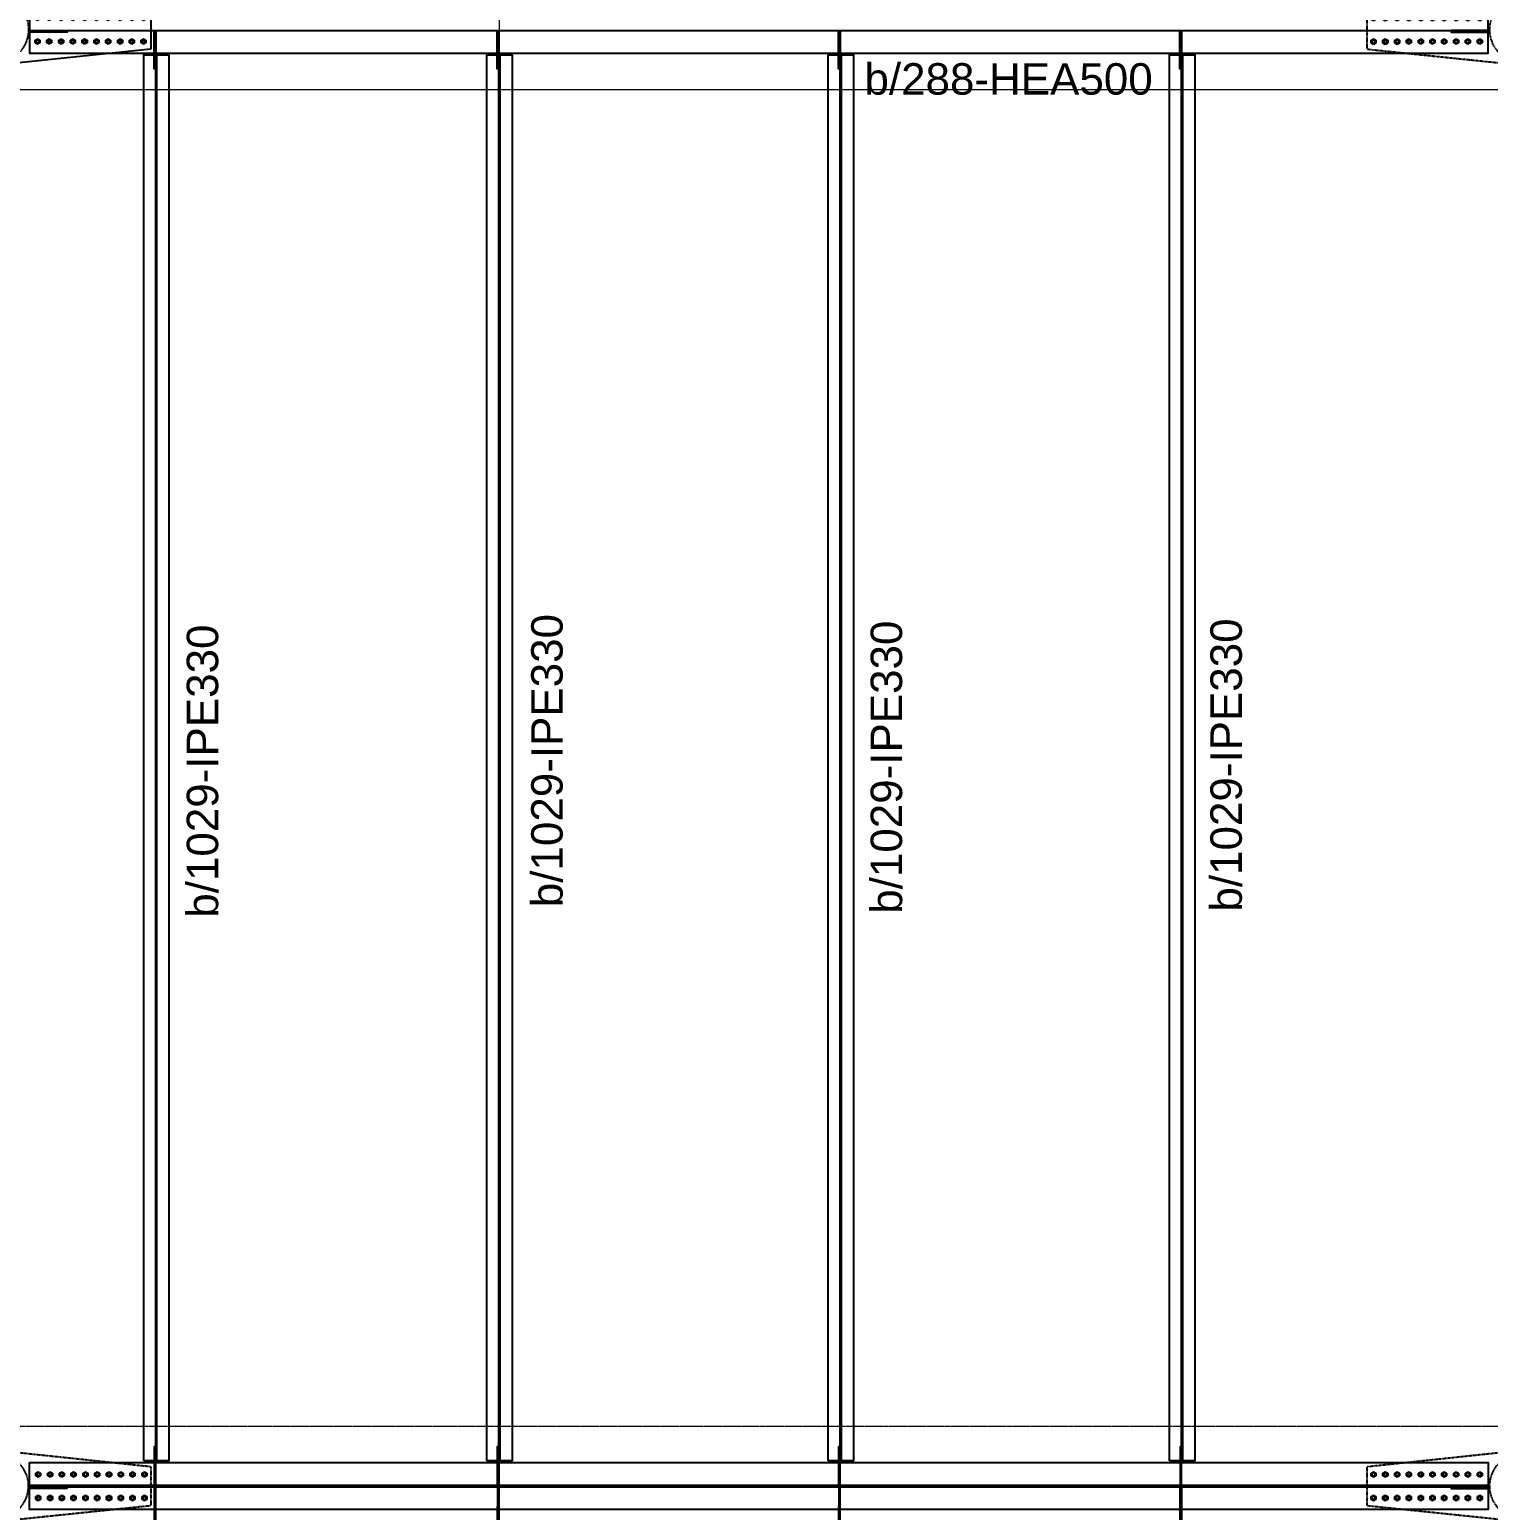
# Model space of a CAD drawing. Header units: millimetres. Extents: x -1715 to 93033, y -21962 to 25119.
# Drawn here: x 77349 to 86623, y 4103 to 13518 of the extents above; entities that cross this region are included whole.
import ezdxf
from ezdxf.enums import TextEntityAlignment as Align

# ---------------------------------------------------------------- set-up
doc = ezdxf.new("R2010")
doc.units = ezdxf.units.MM
doc.header["$LTSCALE"] = 0.4
doc.linetypes.add('DXK_LINE_DOT2', pattern=[3.9198, 1.9599, -1.9599])
doc.linetypes.add('Grid Line', pattern=[3.33375, 1.905, -0.47625, 0.47625, -0.47625])
doc.layers.add('A_ALMA', color=255, linetype='Continuous')
doc.layers.add('P-PLATINA', color=6, linetype='Continuous')
for name, color, linetype, lineweight in [('E_EJES-1', 8, 'Grid Line', 9), ('E_TEXTO', 3, 'Continuous', 9), ('E_VIGAS-2', 252, 'Continuous', 25)]:
    doc.layers.add(name, color=color, linetype=linetype, lineweight=lineweight)
doc.styles.add('VERDANA', font='arial.ttf')

# ---------------------------------------------------------------- blocks, each defined once
blk = doc.blocks.new('Bolt-72226993-3051 - 1511')
at = {"color": 253, "linetype": 'Continuous'}
for p, q in [((86271.3, 23643.8), (86286.3, 23652.5)), ((86271.3, 23626.5), (86271.3, 23643.8)), ((86286.3, 23652.5), (86301.3, 23643.8)), ((86301.3, 23643.8), (86301.3, 23626.5)), ((86346.3, 23643.8), (86361.3, 23652.5)), ((86346.3, 23626.5), (86346.3, 23643.8)), ((86361.3, 23652.5), (86376.3, 23643.8)), ((86376.3, 23643.8), (86376.3, 23626.5)), ((86421.3, 23643.8), (86436.3, 23652.5)), ((86421.3, 23626.5), (86421.3, 23643.8)), ((86436.3, 23652.5), (86451.3, 23643.8)), ((86451.3, 23643.8), (86451.3, 23626.5)), ((86496.3, 23643.8), (86511.3, 23652.5)), ((86496.3, 23626.5), (86496.3, 23643.8)), ((86511.3, 23652.5), (86526.3, 23643.8)), ((86526.3, 23643.8), (86526.3, 23626.5)), ((86571.3, 23643.8), (86586.3, 23652.5)), ((86571.3, 23626.5), (86571.3, 23643.8)), ((86586.3, 23652.5), (86601.3, 23643.8)), ((86601.3, 23643.8), (86601.3, 23626.5)), ((86646.3, 23643.8), (86661.3, 23652.5)), ((86646.3, 23626.5), (86646.3, 23643.8)), ((86661.3, 23652.5), (86676.3, 23643.8)), ((86676.3, 23643.8), (86676.3, 23626.5)), ((86721.3, 23643.8), (86736.3, 23652.5)), ((86721.3, 23626.5), (86721.3, 23643.8)), ((86736.3, 23652.5), (86751.3, 23643.8)), ((86751.3, 23643.8), (86751.3, 23626.5)), ((86796.3, 23643.8), (86811.3, 23652.5)), ((86796.3, 23626.5), (86796.3, 23643.8)), ((86811.3, 23652.5), (86826.3, 23643.8)), ((86826.3, 23643.8), (86826.3, 23626.5)), ((86871.3, 23643.8), (86886.3, 23652.5)), ((86871.3, 23626.5), (86871.3, 23643.8)), ((86886.3, 23652.5), (86901.3, 23643.8)), ((86901.3, 23643.8), (86901.3, 23626.5)), ((86946.3, 23643.8), (86961.3, 23652.5)), ((86946.3, 23626.5), (86946.3, 23643.8)), ((86961.3, 23652.5), (86976.3, 23643.8)), ((86976.3, 23643.8), (86976.3, 23626.5)), ((86286.3, 23617.8), (86271.3, 23626.5)), ((86301.3, 23626.5), (86286.3, 23617.8)), ((86361.3, 23617.8), (86346.3, 23626.5)), ((86376.3, 23626.5), (86361.3, 23617.8)), ((86436.3, 23617.8), (86421.3, 23626.5)), ((86451.3, 23626.5), (86436.3, 23617.8)), ((86511.3, 23617.8), (86496.3, 23626.5)), ((86526.3, 23626.5), (86511.3, 23617.8)), ((86586.3, 23617.8), (86571.3, 23626.5)), ((86601.3, 23626.5), (86586.3, 23617.8)), ((86661.3, 23617.8), (86646.3, 23626.5)), ((86676.3, 23626.5), (86661.3, 23617.8)), ((86736.3, 23617.8), (86721.3, 23626.5)), ((86751.3, 23626.5), (86736.3, 23617.8)), ((86811.3, 23617.8), (86796.3, 23626.5)), ((86826.3, 23626.5), (86811.3, 23617.8)), ((86886.3, 23617.8), (86871.3, 23626.5)), ((86901.3, 23626.5), (86886.3, 23617.8)), ((86961.3, 23617.8), (86946.3, 23626.5)), ((86976.3, 23626.5), (86961.3, 23617.8)), ((86271.3, 23493.8), (86286.3, 23502.5)), ((86271.3, 23476.5), (86271.3, 23493.8)), ((86286.3, 23467.8), (86271.3, 23476.5)), ((86286.3, 23502.5), (86301.3, 23493.8)), ((86301.3, 23476.5), (86286.3, 23467.8)), ((86301.3, 23493.8), (86301.3, 23476.5)), ((86346.3, 23493.8), (86361.3, 23502.5)), ((86346.3, 23476.5), (86346.3, 23493.8)), ((86361.3, 23467.8), (86346.3, 23476.5)), ((86361.3, 23502.5), (86376.3, 23493.8)), ((86376.3, 23476.5), (86361.3, 23467.8)), ((86376.3, 23493.8), (86376.3, 23476.5)), ((86421.3, 23493.8), (86436.3, 23502.5)), ((86421.3, 23476.5), (86421.3, 23493.8)), ((86436.3, 23467.8), (86421.3, 23476.5)), ((86436.3, 23502.5), (86451.3, 23493.8)), ((86451.3, 23476.5), (86436.3, 23467.8)), ((86451.3, 23493.8), (86451.3, 23476.5)), ((86496.3, 23493.8), (86511.3, 23502.5)), ((86496.3, 23476.5), (86496.3, 23493.8)), ((86511.3, 23467.8), (86496.3, 23476.5)), ((86511.3, 23502.5), (86526.3, 23493.8)), ((86526.3, 23476.5), (86511.3, 23467.8)), ((86526.3, 23493.8), (86526.3, 23476.5)), ((86571.3, 23493.8), (86586.3, 23502.5)), ((86571.3, 23476.5), (86571.3, 23493.8)), ((86586.3, 23467.8), (86571.3, 23476.5)), ((86586.3, 23502.5), (86601.3, 23493.8)), ((86601.3, 23476.5), (86586.3, 23467.8)), ((86601.3, 23493.8), (86601.3, 23476.5)), ((86646.3, 23493.8), (86661.3, 23502.5)), ((86646.3, 23476.5), (86646.3, 23493.8)), ((86661.3, 23467.8), (86646.3, 23476.5)), ((86661.3, 23502.5), (86676.3, 23493.8)), ((86676.3, 23476.5), (86661.3, 23467.8)), ((86676.3, 23493.8), (86676.3, 23476.5)), ((86721.3, 23493.8), (86736.3, 23502.5)), ((86721.3, 23476.5), (86721.3, 23493.8)), ((86736.3, 23467.8), (86721.3, 23476.5)), ((86736.3, 23502.5), (86751.3, 23493.8)), ((86751.3, 23476.5), (86736.3, 23467.8)), ((86751.3, 23493.8), (86751.3, 23476.5)), ((86796.3, 23493.8), (86811.3, 23502.5)), ((86796.3, 23476.5), (86796.3, 23493.8)), ((86811.3, 23467.8), (86796.3, 23476.5)), ((86811.3, 23502.5), (86826.3, 23493.8)), ((86826.3, 23476.5), (86811.3, 23467.8)), ((86826.3, 23493.8), (86826.3, 23476.5)), ((86871.3, 23493.8), (86886.3, 23502.5)), ((86871.3, 23476.5), (86871.3, 23493.8)), ((86886.3, 23467.8), (86871.3, 23476.5)), ((86886.3, 23502.5), (86901.3, 23493.8)), ((86901.3, 23476.5), (86886.3, 23467.8)), ((86901.3, 23493.8), (86901.3, 23476.5)), ((86946.3, 23493.8), (86961.3, 23502.5)), ((86946.3, 23476.5), (86946.3, 23493.8)), ((86961.3, 23467.8), (86946.3, 23476.5)), ((86961.3, 23502.5), (86976.3, 23493.8)), ((86976.3, 23476.5), (86961.3, 23467.8)), ((86976.3, 23493.8), (86976.3, 23476.5))]:
    blk.add_line(p, q, dxfattribs=at)
for centre, radius, start, end in [((86286.3, 23635.1), 11.5, 18, 198), ((86286.3, 23635.1), 11.5, 198, 18), ((86286.3, 23635.1), 10, 90, 270), ((86286.3, 23635.1), 10, 270, 90), ((86361.3, 23635.1), 11.5, 18, 198), ((86361.3, 23635.1), 11.5, 198, 18), ((86361.3, 23635.1), 10, 90, 270), ((86361.3, 23635.1), 10, 270, 90), ((86436.3, 23635.1), 11.5, 18, 198), ((86436.3, 23635.1), 11.5, 198, 18), ((86436.3, 23635.1), 10, 90, 270), ((86436.3, 23635.1), 10, 270, 90), ((86511.3, 23635.1), 11.5, 18, 198), ((86511.3, 23635.1), 11.5, 198, 18), ((86511.3, 23635.1), 10, 90, 270), ((86511.3, 23635.1), 10, 270, 90), ((86586.3, 23635.1), 11.5, 18, 198), ((86586.3, 23635.1), 11.5, 198, 18), ((86586.3, 23635.1), 10, 90, 270), ((86586.3, 23635.1), 10, 270, 90), ((86661.3, 23635.1), 11.5, 18, 198), ((86661.3, 23635.1), 11.5, 198, 18), ((86661.3, 23635.1), 10, 90, 270), ((86661.3, 23635.1), 10, 270, 90), ((86736.3, 23635.1), 11.5, 18, 198), ((86736.3, 23635.1), 11.5, 198, 18), ((86736.3, 23635.1), 10, 90, 270), ((86736.3, 23635.1), 10, 270, 90), ((86811.3, 23635.1), 11.5, 18, 198), ((86811.3, 23635.1), 11.5, 198, 18), ((86811.3, 23635.1), 10, 90, 270), ((86811.3, 23635.1), 10, 270, 90), ((86886.3, 23635.1), 11.5, 18, 198), ((86886.3, 23635.1), 11.5, 198, 18), ((86886.3, 23635.1), 10, 90, 270), ((86886.3, 23635.1), 10, 270, 90), ((86961.3, 23635.1), 11.5, 18, 198), ((86961.3, 23635.1), 11.5, 198, 18), ((86961.3, 23635.1), 10, 90, 270), ((86961.3, 23635.1), 10, 270, 90), ((86286.3, 23485.1), 11.5, 18, 198), ((86286.3, 23485.1), 11.5, 198, 18), ((86286.3, 23485.1), 10, 90, 270), ((86286.3, 23485.1), 10, 270, 90), ((86361.3, 23485.1), 11.5, 18, 198), ((86361.3, 23485.1), 11.5, 198, 18), ((86361.3, 23485.1), 10, 90, 270), ((86361.3, 23485.1), 10, 270, 90), ((86436.3, 23485.1), 11.5, 18, 198), ((86436.3, 23485.1), 11.5, 198, 18), ((86436.3, 23485.1), 10, 90, 270), ((86436.3, 23485.1), 10, 270, 90), ((86511.3, 23485.1), 11.5, 18, 198), ((86511.3, 23485.1), 11.5, 198, 18), ((86511.3, 23485.1), 10, 90, 270), ((86511.3, 23485.1), 10, 270, 90), ((86586.3, 23485.1), 11.5, 18, 198), ((86586.3, 23485.1), 11.5, 198, 18), ((86586.3, 23485.1), 10, 90, 270), ((86586.3, 23485.1), 10, 270, 90), ((86661.3, 23485.1), 11.5, 18, 198), ((86661.3, 23485.1), 11.5, 198, 18), ((86661.3, 23485.1), 10, 90, 270), ((86661.3, 23485.1), 10, 270, 90), ((86736.3, 23485.1), 11.5, 18, 198), ((86736.3, 23485.1), 11.5, 198, 18), ((86736.3, 23485.1), 10, 90, 270), ((86736.3, 23485.1), 10, 270, 90), ((86811.3, 23485.1), 11.5, 18, 198), ((86811.3, 23485.1), 11.5, 198, 18), ((86811.3, 23485.1), 10, 90, 270), ((86811.3, 23485.1), 10, 270, 90), ((86886.3, 23485.1), 11.5, 18, 198), ((86886.3, 23485.1), 11.5, 198, 18), ((86886.3, 23485.1), 10, 90, 270), ((86886.3, 23485.1), 10, 270, 90), ((86961.3, 23485.1), 11.5, 18, 198), ((86961.3, 23485.1), 11.5, 198, 18), ((86961.3, 23485.1), 10, 90, 270), ((86961.3, 23485.1), 10, 270, 90)]:
    blk.add_arc(centre, radius, start, end, dxfattribs=at)
blk = doc.blocks.new('Part-72226993-3049 - 1511')
at = {"color": 253, "linetype": 'Continuous'}
for p, q in [((85983.1, 23884.7), (86251.9, 24252.8)), ((86251.9, 24252.8), (86431.4, 24164.6)), ((86431.4, 24164.6), (86347.2, 23873.9)), ((85941.2, 23838.4), (85983.1, 23884.7)), ((86347.2, 23873.9), (86344.4, 23830.7)), ((85040.3, 23685.7), (85772.5, 23763.3)), ((85772.5, 23763.3), (85833.6, 23776.4)), ((86391.6, 23760.4), (86432.7, 23746.6)), ((86432.7, 23746.6), (87006.3, 23686)), ((85040.3, 23435.7), (85040.3, 23685.7)), ((87006.3, 23686), (87006.3, 23436)), ((86023.3, 23333.9), (85040.3, 23435.7)), ((87006.3, 23436), (86023.3, 23333.9))]:
    blk.add_line(p, q, dxfattribs=at)
for centre, radius, start, end in [((85740.8, 24061.7), 300, 288.00436, 311.90616), ((86443.2, 23846.1), 100, 188.8687, 238.93522)]:
    blk.add_arc(centre, radius, start, end, dxfattribs=at)
at = {"color": 253, "linetype": 'DXK_LINE_DOT2'}
for start, end in [(80, 260), (260, 80)]:
    blk.add_arc((86023.3, 23560.4), 208, start, end, dxfattribs=at)
blk = doc.blocks.new('Bolt-72226993-2797 - 1511')
at = {"color": 253, "linetype": 'Continuous'}
for p, q in [((94765.4, 14384.4), (94780.4, 14393.1)), ((94765.4, 14367.1), (94765.4, 14384.4)), ((94780.4, 14358.4), (94765.4, 14367.1)), ((94780.4, 14393.1), (94795.4, 14384.4)), ((94795.4, 14367.1), (94780.4, 14358.4)), ((94795.4, 14384.4), (94795.4, 14367.1)), ((94840.4, 14384.4), (94855.4, 14393.1)), ((94840.4, 14367.1), (94840.4, 14384.4)), ((94855.4, 14358.4), (94840.4, 14367.1)), ((94855.4, 14393.1), (94870.4, 14384.4)), ((94870.4, 14367.1), (94855.4, 14358.4)), ((94870.4, 14384.4), (94870.4, 14367.1)), ((94915.4, 14384.4), (94930.4, 14393.1)), ((94915.4, 14367.1), (94915.4, 14384.4)), ((94930.4, 14358.4), (94915.4, 14367.1)), ((94930.4, 14393.1), (94945.4, 14384.4)), ((94945.4, 14367.1), (94930.4, 14358.4)), ((94945.4, 14384.4), (94945.4, 14367.1)), ((94990.4, 14384.4), (95005.4, 14393.1)), ((94990.4, 14367.1), (94990.4, 14384.4)), ((95005.4, 14358.4), (94990.4, 14367.1)), ((95005.4, 14393.1), (95020.4, 14384.4)), ((95020.4, 14367.1), (95005.4, 14358.4)), ((95020.4, 14384.4), (95020.4, 14367.1)), ((95065.4, 14384.4), (95080.4, 14393.1)), ((95065.4, 14367.1), (95065.4, 14384.4)), ((95080.4, 14358.4), (95065.4, 14367.1)), ((95080.4, 14393.1), (95095.4, 14384.4)), ((95095.4, 14367.1), (95080.4, 14358.4)), ((95095.4, 14384.4), (95095.4, 14367.1)), ((95140.4, 14384.4), (95155.4, 14393.1)), ((95140.4, 14367.1), (95140.4, 14384.4)), ((95155.4, 14358.4), (95140.4, 14367.1)), ((95155.4, 14393.1), (95170.4, 14384.4)), ((95170.4, 14367.1), (95155.4, 14358.4)), ((95170.4, 14384.4), (95170.4, 14367.1)), ((95215.4, 14384.4), (95230.4, 14393.1)), ((95215.4, 14367.1), (95215.4, 14384.4)), ((95230.4, 14358.4), (95215.4, 14367.1)), ((95230.4, 14393.1), (95245.4, 14384.4)), ((95245.4, 14367.1), (95230.4, 14358.4)), ((95245.4, 14384.4), (95245.4, 14367.1)), ((95290.4, 14384.4), (95305.4, 14393.1)), ((95290.4, 14367.1), (95290.4, 14384.4)), ((95305.4, 14358.4), (95290.4, 14367.1)), ((95305.4, 14393.1), (95320.4, 14384.4)), ((95320.4, 14367.1), (95305.4, 14358.4)), ((95320.4, 14384.4), (95320.4, 14367.1)), ((95365.4, 14384.4), (95380.4, 14393.1)), ((95365.4, 14367.1), (95365.4, 14384.4)), ((95380.4, 14358.5), (95365.4, 14367.1)), ((95380.4, 14393.1), (95395.4, 14384.4)), ((95395.4, 14367.1), (95380.4, 14358.5)), ((95395.4, 14384.4), (95395.4, 14367.1)), ((95440.4, 14384.4), (95455.4, 14393.1)), ((95440.4, 14367.1), (95440.4, 14384.4)), ((95455.4, 14358.5), (95440.4, 14367.1)), ((95455.4, 14393.1), (95470.4, 14384.4)), ((95470.4, 14367.1), (95455.4, 14358.5)), ((95470.4, 14384.4), (95470.4, 14367.1)), ((94765.4, 14234.4), (94780.4, 14243.1)), ((94765.4, 14217.1), (94765.4, 14234.4)), ((94780.4, 14208.4), (94765.4, 14217.1)), ((94780.4, 14243.1), (94795.4, 14234.4)), ((94795.4, 14217.1), (94780.4, 14208.4)), ((94795.4, 14234.4), (94795.4, 14217.1)), ((94840.4, 14234.4), (94855.4, 14243.1)), ((94840.4, 14217.1), (94840.4, 14234.4)), ((94855.4, 14208.4), (94840.4, 14217.1)), ((94855.4, 14243.1), (94870.4, 14234.4)), ((94870.4, 14217.1), (94855.4, 14208.4)), ((94870.4, 14234.4), (94870.4, 14217.1)), ((94915.4, 14234.4), (94930.4, 14243.1)), ((94915.4, 14217.1), (94915.4, 14234.4)), ((94930.4, 14208.4), (94915.4, 14217.1)), ((94930.4, 14243.1), (94945.4, 14234.4)), ((94945.4, 14217.1), (94930.4, 14208.4)), ((94945.4, 14234.4), (94945.4, 14217.1)), ((94990.4, 14234.4), (95005.4, 14243.1)), ((94990.4, 14217.1), (94990.4, 14234.4)), ((95005.4, 14208.4), (94990.4, 14217.1)), ((95005.4, 14243.1), (95020.4, 14234.4)), ((95020.4, 14217.1), (95005.4, 14208.4)), ((95020.4, 14234.4), (95020.4, 14217.1)), ((95065.4, 14234.4), (95080.4, 14243.1)), ((95065.4, 14217.1), (95065.4, 14234.4)), ((95080.4, 14208.4), (95065.4, 14217.1)), ((95080.4, 14243.1), (95095.4, 14234.4)), ((95095.4, 14217.1), (95080.4, 14208.4)), ((95095.4, 14234.4), (95095.4, 14217.1)), ((95140.4, 14234.4), (95155.4, 14243.1)), ((95140.4, 14217.1), (95140.4, 14234.4)), ((95155.4, 14208.4), (95140.4, 14217.1)), ((95155.4, 14243.1), (95170.4, 14234.4)), ((95170.4, 14217.1), (95155.4, 14208.4)), ((95170.4, 14234.4), (95170.4, 14217.1)), ((95215.4, 14234.4), (95230.4, 14243.1)), ((95215.4, 14217.1), (95215.4, 14234.4)), ((95230.4, 14208.4), (95215.4, 14217.1)), ((95230.4, 14243.1), (95245.4, 14234.4)), ((95245.4, 14217.1), (95230.4, 14208.4)), ((95245.4, 14234.4), (95245.4, 14217.1)), ((95290.4, 14234.4), (95305.4, 14243.1)), ((95290.4, 14217.1), (95290.4, 14234.4)), ((95305.4, 14208.4), (95290.4, 14217.1)), ((95305.4, 14243.1), (95320.4, 14234.4)), ((95320.4, 14217.1), (95305.4, 14208.4)), ((95320.4, 14234.4), (95320.4, 14217.1)), ((95365.4, 14234.4), (95380.4, 14243.1)), ((95365.4, 14217.1), (95365.4, 14234.4)), ((95380.4, 14208.5), (95365.4, 14217.1)), ((95380.4, 14243.1), (95395.4, 14234.4)), ((95395.4, 14217.1), (95380.4, 14208.5)), ((95395.4, 14234.4), (95395.4, 14217.1)), ((95440.4, 14234.4), (95455.4, 14243.1)), ((95440.4, 14217.1), (95440.4, 14234.4)), ((95455.4, 14208.5), (95440.4, 14217.1)), ((95455.4, 14243.1), (95470.4, 14234.4)), ((95470.4, 14217.1), (95455.4, 14208.5)), ((95470.4, 14234.4), (95470.4, 14217.1))]:
    blk.add_line(p, q, dxfattribs=at)
for centre, radius, start, end in [((94780.4, 14375.7), 11.5, 18.00408, 198.00408), ((94780.4, 14375.7), 11.5, 198.00408, 18.00408), ((94780.4, 14375.7), 10, 90.00408, 270.00408), ((94780.4, 14375.7), 10, 270.00408, 90.00408), ((94855.4, 14375.7), 11.5, 18.00408, 198.00408), ((94855.4, 14375.7), 11.5, 198.00408, 18.00408), ((94855.4, 14375.7), 10, 90.00408, 270.00408), ((94855.4, 14375.7), 10, 270.00408, 90.00408), ((94930.4, 14375.7), 11.5, 18.00408, 198.00408), ((94930.4, 14375.7), 11.5, 198.00408, 18.00408), ((94930.4, 14375.7), 10, 90.00408, 270.00408), ((94930.4, 14375.7), 10, 270.00408, 90.00408), ((95005.4, 14375.7), 11.5, 18.00408, 198.00408), ((95005.4, 14375.7), 11.5, 198.00408, 18.00408), ((95005.4, 14375.7), 10, 90.00408, 270.00408), ((95005.4, 14375.7), 10, 270.00408, 90.00408), ((95080.4, 14375.8), 11.5, 18.00408, 198.00408), ((95080.4, 14375.8), 11.5, 198.00408, 18.00408), ((95080.4, 14375.8), 10, 90.00408, 270.00408), ((95080.4, 14375.8), 10, 270.00408, 90.00408), ((95155.4, 14375.8), 11.5, 18.00408, 198.00408), ((95155.4, 14375.8), 11.5, 198.00408, 18.00408), ((95155.4, 14375.8), 10, 90.00408, 270.00408), ((95155.4, 14375.8), 10, 270.00408, 90.00408), ((95230.4, 14375.8), 11.5, 18.00408, 198.00408), ((95230.4, 14375.8), 11.5, 198.00408, 18.00408), ((95230.4, 14375.8), 10, 90.00408, 270.00408), ((95230.4, 14375.8), 10, 270.00408, 90.00408), ((95305.4, 14375.8), 11.5, 18.00408, 198.00408), ((95305.4, 14375.8), 11.5, 198.00408, 18.00408), ((95305.4, 14375.8), 10, 90.00408, 270.00408), ((95305.4, 14375.8), 10, 270.00408, 90.00408), ((95380.4, 14375.8), 11.5, 18.00408, 198.00408), ((95380.4, 14375.8), 11.5, 198.00408, 18.00408), ((95380.4, 14375.8), 10, 90.00408, 270.00408), ((95380.4, 14375.8), 10, 270.00408, 90.00408), ((95455.4, 14375.8), 11.5, 18.00408, 198.00408), ((95455.4, 14375.8), 11.5, 198.00408, 18.00408), ((95455.4, 14375.8), 10, 90.00408, 270.00408), ((95455.4, 14375.8), 10, 270.00408, 90.00408), ((94780.4, 14225.7), 11.5, 18.00408, 198.00408), ((94780.4, 14225.7), 11.5, 198.00408, 18.00408), ((94780.4, 14225.7), 10, 90.00408, 270.00408), ((94780.4, 14225.7), 10, 270.00408, 90.00408), ((94855.4, 14225.7), 11.5, 18.00408, 198.00408), ((94855.4, 14225.7), 11.5, 198.00408, 18.00408), ((94855.4, 14225.7), 10, 90.00408, 270.00408), ((94855.4, 14225.7), 10, 270.00408, 90.00408), ((94930.4, 14225.7), 11.5, 18.00408, 198.00408), ((94930.4, 14225.7), 11.5, 198.00408, 18.00408), ((94930.4, 14225.7), 10, 90.00408, 270.00408), ((94930.4, 14225.7), 10, 270.00408, 90.00408), ((95005.4, 14225.7), 11.5, 18.00408, 198.00408), ((95005.4, 14225.7), 11.5, 198.00408, 18.00408), ((95005.4, 14225.7), 10, 90.00408, 270.00408), ((95005.4, 14225.7), 10, 270.00408, 90.00408), ((95080.4, 14225.8), 11.5, 18.00408, 198.00408), ((95080.4, 14225.8), 11.5, 198.00408, 18.00408), ((95080.4, 14225.8), 10, 90.00408, 270.00408), ((95080.4, 14225.8), 10, 270.00408, 90.00408), ((95155.4, 14225.8), 11.5, 18.00408, 198.00408), ((95155.4, 14225.8), 11.5, 198.00408, 18.00408), ((95155.4, 14225.8), 10, 90.00408, 270.00408), ((95155.4, 14225.8), 10, 270.00408, 90.00408), ((95230.4, 14225.8), 11.5, 18.00408, 198.00408), ((95230.4, 14225.8), 11.5, 198.00408, 18.00408), ((95230.4, 14225.8), 10, 90.00408, 270.00408), ((95230.4, 14225.8), 10, 270.00408, 90.00408), ((95305.4, 14225.8), 11.5, 18.00408, 198.00408), ((95305.4, 14225.8), 11.5, 198.00408, 18.00408), ((95305.4, 14225.8), 10, 90.00408, 270.00408), ((95305.4, 14225.8), 10, 270.00408, 90.00408), ((95380.4, 14225.8), 11.5, 18.00408, 198.00408), ((95380.4, 14225.8), 11.5, 198.00408, 18.00408), ((95380.4, 14225.8), 10, 90.00408, 270.00408), ((95380.4, 14225.8), 10, 270.00408, 90.00408), ((95455.4, 14225.8), 11.5, 18.00408, 198.00408), ((95455.4, 14225.8), 11.5, 198.00408, 18.00408), ((95455.4, 14225.8), 10, 90.00408, 270.00408), ((95455.4, 14225.8), 10, 270.00408, 90.00408)]:
    blk.add_arc(centre, radius, start, end, dxfattribs=at)
blk = doc.blocks.new('Part-72226993-2798 - 1511')
at = {"color": 253, "linetype": 'DXK_LINE_DOT2'}
for p, q in [((94740.4, 14425.8), (95723.1, 14530)), ((95723.1, 14530), (96706.3, 14426.1)), ((94740.4, 14175.8), (94740.4, 14425.8)), ((96706.3, 14426.1), (96706.3, 14176.1)), ((95723.3, 14074), (94740.4, 14175.8)), ((96706.3, 14176.1), (95723.3, 14074))]:
    blk.add_line(p, q, dxfattribs=at)
for start, end in [(80, 260), (260, 80)]:
    blk.add_arc((95723.3, 14302), 206, start, end, dxfattribs=at)
blk = doc.blocks.new('Bolt-72226993-2796 - 1511')
at = {"color": 253, "linetype": 'Continuous'}
for p, q in [((95976.3, 14384.4), (95991.3, 14393.1)), ((95976.3, 14367.1), (95976.3, 14384.4)), ((95991.3, 14358.5), (95976.3, 14367.1)), ((95991.3, 14393.1), (96006.3, 14384.4)), ((96006.3, 14367.1), (95991.3, 14358.5)), ((96006.3, 14384.4), (96006.3, 14367.1)), ((96051.3, 14384.4), (96066.3, 14393.1)), ((96051.3, 14367.1), (96051.3, 14384.4)), ((96066.3, 14358.5), (96051.3, 14367.1)), ((96066.3, 14393.1), (96081.3, 14384.4)), ((96081.3, 14367.1), (96066.3, 14358.5)), ((96081.3, 14384.4), (96081.3, 14367.1)), ((96126.3, 14384.4), (96141.3, 14393.1)), ((96126.3, 14367.1), (96126.3, 14384.4)), ((96141.3, 14358.5), (96126.3, 14367.1)), ((96141.3, 14393.1), (96156.3, 14384.4)), ((96156.3, 14367.1), (96141.3, 14358.5)), ((96156.3, 14384.4), (96156.3, 14367.1)), ((96201.3, 14384.4), (96216.3, 14393.1)), ((96201.3, 14367.1), (96201.3, 14384.4)), ((96216.3, 14358.5), (96201.3, 14367.1)), ((96216.3, 14393.1), (96231.3, 14384.4)), ((96231.3, 14367.1), (96216.3, 14358.5)), ((96231.3, 14384.4), (96231.3, 14367.1)), ((96276.3, 14384.4), (96291.3, 14393.1)), ((96276.3, 14367.1), (96276.3, 14384.4)), ((96291.3, 14358.5), (96276.3, 14367.1)), ((96291.3, 14393.1), (96306.3, 14384.4)), ((96306.3, 14367.1), (96291.3, 14358.5)), ((96306.3, 14384.4), (96306.3, 14367.1)), ((96351.3, 14384.4), (96366.3, 14393.1)), ((96351.3, 14367.1), (96351.3, 14384.4)), ((96366.3, 14358.5), (96351.3, 14367.1)), ((96366.3, 14393.1), (96381.3, 14384.4)), ((96381.3, 14367.1), (96366.3, 14358.5)), ((96381.3, 14384.4), (96381.3, 14367.1)), ((96426.3, 14384.4), (96441.3, 14393.1)), ((96426.3, 14367.1), (96426.3, 14384.4)), ((96441.3, 14358.5), (96426.3, 14367.1)), ((96441.3, 14393.1), (96456.3, 14384.4)), ((96456.3, 14367.1), (96441.3, 14358.5)), ((96456.3, 14384.4), (96456.3, 14367.1)), ((96501.3, 14384.4), (96516.3, 14393.1)), ((96501.3, 14367.1), (96501.3, 14384.4)), ((96516.3, 14358.5), (96501.3, 14367.1)), ((96516.3, 14393.1), (96531.3, 14384.4)), ((96531.3, 14367.1), (96516.3, 14358.5)), ((96531.3, 14384.4), (96531.3, 14367.1)), ((96576.3, 14384.4), (96591.3, 14393.1)), ((96576.3, 14367.1), (96576.3, 14384.4)), ((96591.3, 14358.5), (96576.3, 14367.1)), ((96591.3, 14393.1), (96606.3, 14384.4)), ((96606.3, 14367.1), (96591.3, 14358.5)), ((96606.3, 14384.4), (96606.3, 14367.1)), ((96651.3, 14384.4), (96666.3, 14393.1)), ((96651.3, 14367.1), (96651.3, 14384.4)), ((96666.3, 14358.5), (96651.3, 14367.1)), ((96666.3, 14393.1), (96681.3, 14384.4)), ((96681.3, 14367.1), (96666.3, 14358.5)), ((96681.3, 14384.4), (96681.3, 14367.1)), ((95976.3, 14234.4), (95991.3, 14243.1)), ((95976.3, 14217.1), (95976.3, 14234.4)), ((95991.3, 14208.5), (95976.3, 14217.1)), ((95991.3, 14243.1), (96006.3, 14234.4)), ((96006.3, 14217.1), (95991.3, 14208.5)), ((96006.3, 14234.4), (96006.3, 14217.1)), ((96051.3, 14234.4), (96066.3, 14243.1)), ((96051.3, 14217.1), (96051.3, 14234.4)), ((96066.3, 14208.5), (96051.3, 14217.1)), ((96066.3, 14243.1), (96081.3, 14234.4)), ((96081.3, 14217.1), (96066.3, 14208.5)), ((96081.3, 14234.4), (96081.3, 14217.1)), ((96126.3, 14234.4), (96141.3, 14243.1)), ((96126.3, 14217.1), (96126.3, 14234.4)), ((96141.3, 14208.5), (96126.3, 14217.1)), ((96141.3, 14243.1), (96156.3, 14234.4)), ((96156.3, 14217.1), (96141.3, 14208.5)), ((96156.3, 14234.4), (96156.3, 14217.1)), ((96201.3, 14234.4), (96216.3, 14243.1)), ((96201.3, 14217.1), (96201.3, 14234.4)), ((96216.3, 14208.5), (96201.3, 14217.1)), ((96216.3, 14243.1), (96231.3, 14234.4)), ((96231.3, 14217.1), (96216.3, 14208.5)), ((96231.3, 14234.4), (96231.3, 14217.1)), ((96276.3, 14234.4), (96291.3, 14243.1)), ((96276.3, 14217.1), (96276.3, 14234.4)), ((96291.3, 14208.5), (96276.3, 14217.1)), ((96291.3, 14243.1), (96306.3, 14234.4)), ((96306.3, 14217.1), (96291.3, 14208.5)), ((96306.3, 14234.4), (96306.3, 14217.1)), ((96351.3, 14234.4), (96366.3, 14243.1)), ((96351.3, 14217.1), (96351.3, 14234.4)), ((96366.3, 14208.5), (96351.3, 14217.1)), ((96366.3, 14243.1), (96381.3, 14234.4)), ((96381.3, 14217.1), (96366.3, 14208.5)), ((96381.3, 14234.4), (96381.3, 14217.1)), ((96426.3, 14234.4), (96441.3, 14243.1)), ((96426.3, 14217.1), (96426.3, 14234.4)), ((96441.3, 14208.5), (96426.3, 14217.1)), ((96441.3, 14243.1), (96456.3, 14234.4)), ((96456.3, 14217.1), (96441.3, 14208.5)), ((96456.3, 14234.4), (96456.3, 14217.1)), ((96501.3, 14234.4), (96516.3, 14243.1)), ((96501.3, 14217.1), (96501.3, 14234.4)), ((96516.3, 14208.5), (96501.3, 14217.1)), ((96516.3, 14243.1), (96531.3, 14234.4)), ((96531.3, 14217.1), (96516.3, 14208.5)), ((96531.3, 14234.4), (96531.3, 14217.1)), ((96576.3, 14234.4), (96591.3, 14243.1)), ((96576.3, 14217.1), (96576.3, 14234.4)), ((96591.3, 14208.5), (96576.3, 14217.1)), ((96591.3, 14243.1), (96606.3, 14234.4)), ((96606.3, 14217.1), (96591.3, 14208.5)), ((96606.3, 14234.4), (96606.3, 14217.1)), ((96651.3, 14234.4), (96666.3, 14243.1)), ((96651.3, 14217.1), (96651.3, 14234.4)), ((96666.3, 14208.5), (96651.3, 14217.1)), ((96666.3, 14243.1), (96681.3, 14234.4)), ((96681.3, 14217.1), (96666.3, 14208.5)), ((96681.3, 14234.4), (96681.3, 14217.1))]:
    blk.add_line(p, q, dxfattribs=at)
for centre, radius, start, end in [((95991.3, 14375.8), 11.5, 18, 198), ((95991.3, 14375.8), 11.5, 198, 18), ((95991.3, 14375.8), 10, 90, 270), ((95991.3, 14375.8), 10, 270, 90), ((96066.3, 14375.8), 11.5, 18, 198), ((96066.3, 14375.8), 11.5, 198, 18), ((96066.3, 14375.8), 10, 90, 270), ((96066.3, 14375.8), 10, 270, 90), ((96141.3, 14375.8), 11.5, 18, 198), ((96141.3, 14375.8), 11.5, 198, 18), ((96141.3, 14375.8), 10, 90, 270), ((96141.3, 14375.8), 10, 270, 90), ((96216.3, 14375.8), 11.5, 18, 198), ((96216.3, 14375.8), 11.5, 198, 18), ((96216.3, 14375.8), 10, 90, 270), ((96216.3, 14375.8), 10, 270, 90), ((96291.3, 14375.8), 11.5, 18, 198), ((96291.3, 14375.8), 11.5, 198, 18), ((96291.3, 14375.8), 10, 90, 270), ((96291.3, 14375.8), 10, 270, 90), ((96366.3, 14375.8), 11.5, 18, 198), ((96366.3, 14375.8), 11.5, 198, 18), ((96366.3, 14375.8), 10, 90, 270), ((96366.3, 14375.8), 10, 270, 90), ((96441.3, 14375.8), 11.5, 18, 198), ((96441.3, 14375.8), 11.5, 198, 18), ((96441.3, 14375.8), 10, 90, 270), ((96441.3, 14375.8), 10, 270, 90), ((96516.3, 14375.8), 11.5, 18, 198), ((96516.3, 14375.8), 11.5, 198, 18), ((96516.3, 14375.8), 10, 90, 270), ((96516.3, 14375.8), 10, 270, 90), ((96591.3, 14375.8), 11.5, 18, 198), ((96591.3, 14375.8), 11.5, 198, 18), ((96591.3, 14375.8), 10, 90, 270), ((96591.3, 14375.8), 10, 270, 90), ((96666.3, 14375.8), 11.5, 18, 198), ((96666.3, 14375.8), 11.5, 198, 18), ((96666.3, 14375.8), 10, 90, 270), ((96666.3, 14375.8), 10, 270, 90), ((95991.3, 14225.8), 11.5, 18, 198), ((95991.3, 14225.8), 11.5, 198, 18), ((95991.3, 14225.8), 10, 90, 270), ((95991.3, 14225.8), 10, 270, 90), ((96066.3, 14225.8), 11.5, 18, 198), ((96066.3, 14225.8), 11.5, 198, 18), ((96066.3, 14225.8), 10, 90, 270), ((96066.3, 14225.8), 10, 270, 90), ((96141.3, 14225.8), 11.5, 18, 198), ((96141.3, 14225.8), 11.5, 198, 18), ((96141.3, 14225.8), 10, 90, 270), ((96141.3, 14225.8), 10, 270, 90), ((96216.3, 14225.8), 11.5, 18, 198), ((96216.3, 14225.8), 11.5, 198, 18), ((96216.3, 14225.8), 10, 90, 270), ((96216.3, 14225.8), 10, 270, 90), ((96291.3, 14225.8), 11.5, 18, 198), ((96291.3, 14225.8), 11.5, 198, 18), ((96291.3, 14225.8), 10, 90, 270), ((96291.3, 14225.8), 10, 270, 90), ((96366.3, 14225.8), 11.5, 18, 198), ((96366.3, 14225.8), 11.5, 198, 18), ((96366.3, 14225.8), 10, 90, 270), ((96366.3, 14225.8), 10, 270, 90), ((96441.3, 14225.8), 11.5, 18, 198), ((96441.3, 14225.8), 11.5, 198, 18), ((96441.3, 14225.8), 10, 90, 270), ((96441.3, 14225.8), 10, 270, 90), ((96516.3, 14225.8), 11.5, 18, 198), ((96516.3, 14225.8), 11.5, 198, 18), ((96516.3, 14225.8), 10, 90, 270), ((96516.3, 14225.8), 10, 270, 90), ((96591.3, 14225.8), 11.5, 18, 198), ((96591.3, 14225.8), 11.5, 198, 18), ((96591.3, 14225.8), 10, 90, 270), ((96591.3, 14225.8), 10, 270, 90), ((96666.3, 14225.8), 11.5, 18, 198), ((96666.3, 14225.8), 11.5, 198, 18), ((96666.3, 14225.8), 10, 90, 270), ((96666.3, 14225.8), 10, 270, 90)]:
    blk.add_arc(centre, radius, start, end, dxfattribs=at)
blk = doc.blocks.new('Bolt-72226993-2821 - 1511')
at = {"color": 253, "linetype": 'Continuous'}
for p, q in [((94769.4, 23644.3), (94784.4, 23653)), ((94769.4, 23627), (94769.4, 23644.3)), ((94784.4, 23653), (94799.4, 23644.3)), ((94799.4, 23644.3), (94799.4, 23627)), ((94844.4, 23644.3), (94859.4, 23653)), ((94844.4, 23627), (94844.4, 23644.3)), ((94859.4, 23653), (94874.4, 23644.3)), ((94874.4, 23644.3), (94874.4, 23627)), ((94919.4, 23644.3), (94934.4, 23653)), ((94919.4, 23627), (94919.4, 23644.3)), ((94934.4, 23653), (94949.4, 23644.3)), ((94949.4, 23644.3), (94949.4, 23627)), ((94994.4, 23644.3), (95009.4, 23653)), ((94994.4, 23627), (94994.4, 23644.3)), ((95009.4, 23653), (95024.4, 23644.3)), ((95024.4, 23644.3), (95024.4, 23627)), ((95069.4, 23644.3), (95084.4, 23653)), ((95069.4, 23627), (95069.4, 23644.3)), ((95084.4, 23653), (95099.4, 23644.3)), ((95099.4, 23644.3), (95099.4, 23627)), ((95144.4, 23644.3), (95159.4, 23653)), ((95144.4, 23627), (95144.4, 23644.3)), ((95159.4, 23653), (95174.4, 23644.3)), ((95174.4, 23644.3), (95174.4, 23627)), ((95219.4, 23644.3), (95234.4, 23653)), ((95219.4, 23627), (95219.4, 23644.3)), ((95234.4, 23653), (95249.4, 23644.4)), ((95249.4, 23644.4), (95249.4, 23627)), ((95294.4, 23644.4), (95309.4, 23653)), ((95294.4, 23627), (95294.4, 23644.4)), ((95309.4, 23653), (95324.4, 23644.4)), ((95324.4, 23644.4), (95324.4, 23627)), ((95369.4, 23644.4), (95384.4, 23653)), ((95369.4, 23627), (95369.4, 23644.4)), ((95384.4, 23653), (95399.4, 23644.4)), ((95399.4, 23644.4), (95399.4, 23627)), ((95444.4, 23644.4), (95459.4, 23653)), ((95444.4, 23627), (95444.4, 23644.4)), ((95459.4, 23653), (95474.4, 23644.4)), ((95474.4, 23644.4), (95474.4, 23627)), ((94784.4, 23618.3), (94769.4, 23627)), ((94799.4, 23627), (94784.4, 23618.3)), ((94859.4, 23618.3), (94844.4, 23627)), ((94874.4, 23627), (94859.4, 23618.3)), ((94934.4, 23618.3), (94919.4, 23627)), ((94949.4, 23627), (94934.4, 23618.3)), ((95009.4, 23618.4), (94994.4, 23627)), ((95024.4, 23627), (95009.4, 23618.4)), ((95084.4, 23618.4), (95069.4, 23627)), ((95099.4, 23627), (95084.4, 23618.4)), ((95159.4, 23618.4), (95144.4, 23627)), ((95174.4, 23627), (95159.4, 23618.4)), ((95234.4, 23618.4), (95219.4, 23627)), ((95249.4, 23627), (95234.4, 23618.4)), ((95309.4, 23618.4), (95294.4, 23627)), ((95324.4, 23627), (95309.4, 23618.4)), ((95384.4, 23618.4), (95369.4, 23627)), ((95399.4, 23627), (95384.4, 23618.4)), ((95459.4, 23618.4), (95444.4, 23627)), ((95474.4, 23627), (95459.4, 23618.4)), ((94769.4, 23494.3), (94784.4, 23503)), ((94769.4, 23477), (94769.4, 23494.3)), ((94784.4, 23468.3), (94769.4, 23477)), ((94784.4, 23503), (94799.4, 23494.3)), ((94799.4, 23477), (94784.4, 23468.3)), ((94799.4, 23494.3), (94799.4, 23477)), ((94844.4, 23494.3), (94859.4, 23503)), ((94844.4, 23477), (94844.4, 23494.3)), ((94859.4, 23468.3), (94844.4, 23477)), ((94859.4, 23503), (94874.4, 23494.3)), ((94874.4, 23477), (94859.4, 23468.3)), ((94874.4, 23494.3), (94874.4, 23477)), ((94919.4, 23494.3), (94934.4, 23503)), ((94919.4, 23477), (94919.4, 23494.3)), ((94934.4, 23468.3), (94919.4, 23477)), ((94934.4, 23503), (94949.4, 23494.3)), ((94949.4, 23477), (94934.4, 23468.3)), ((94949.4, 23494.3), (94949.4, 23477)), ((94994.4, 23494.3), (95009.4, 23503)), ((94994.4, 23477), (94994.4, 23494.3)), ((95009.4, 23468.4), (94994.4, 23477)), ((95009.4, 23503), (95024.4, 23494.3)), ((95024.4, 23477), (95009.4, 23468.4)), ((95024.4, 23494.3), (95024.4, 23477)), ((95069.4, 23494.3), (95084.4, 23503)), ((95069.4, 23477), (95069.4, 23494.3)), ((95084.4, 23468.4), (95069.4, 23477)), ((95084.4, 23503), (95099.4, 23494.3)), ((95099.4, 23477), (95084.4, 23468.4)), ((95099.4, 23494.3), (95099.4, 23477)), ((95144.4, 23494.3), (95159.4, 23503)), ((95144.4, 23477), (95144.4, 23494.3)), ((95159.4, 23468.4), (95144.4, 23477)), ((95159.4, 23503), (95174.4, 23494.3)), ((95174.4, 23477), (95159.4, 23468.4)), ((95174.4, 23494.3), (95174.4, 23477)), ((95219.4, 23494.3), (95234.4, 23503)), ((95219.4, 23477), (95219.4, 23494.3)), ((95234.4, 23468.4), (95219.4, 23477)), ((95234.4, 23503), (95249.4, 23494.4)), ((95249.4, 23477), (95234.4, 23468.4)), ((95249.4, 23494.4), (95249.4, 23477)), ((95294.4, 23494.4), (95309.4, 23503)), ((95294.4, 23477), (95294.4, 23494.4)), ((95309.4, 23468.4), (95294.4, 23477)), ((95309.4, 23503), (95324.4, 23494.4)), ((95324.4, 23477), (95309.4, 23468.4)), ((95324.4, 23494.4), (95324.4, 23477)), ((95369.4, 23494.4), (95384.4, 23503)), ((95369.4, 23477), (95369.4, 23494.4)), ((95384.4, 23468.4), (95369.4, 23477)), ((95384.4, 23503), (95399.4, 23494.4)), ((95399.4, 23477), (95384.4, 23468.4)), ((95399.4, 23494.4), (95399.4, 23477)), ((95444.4, 23494.4), (95459.4, 23503)), ((95444.4, 23477), (95444.4, 23494.4)), ((95459.4, 23468.4), (95444.4, 23477)), ((95459.4, 23503), (95474.4, 23494.4)), ((95474.4, 23477), (95459.4, 23468.4)), ((95474.4, 23494.4), (95474.4, 23477))]:
    blk.add_line(p, q, dxfattribs=at)
for centre, radius, start, end in [((94784.4, 23635.7), 11.5, 18.00408, 198.00408), ((94784.4, 23635.7), 11.5, 198.00408, 18.00408), ((94784.4, 23635.7), 10, 90.00408, 270.00408), ((94784.4, 23635.7), 10, 270.00408, 90.00408), ((94859.4, 23635.7), 11.5, 18.00408, 198.00408), ((94859.4, 23635.7), 11.5, 198.00408, 18.00408), ((94859.4, 23635.7), 10, 90.00408, 270.00408), ((94859.4, 23635.7), 10, 270.00408, 90.00408), ((94934.4, 23635.7), 11.5, 18.00408, 198.00408), ((94934.4, 23635.7), 11.5, 198.00408, 18.00408), ((94934.4, 23635.7), 10, 90.00408, 270.00408), ((94934.4, 23635.7), 10, 270.00408, 90.00408), ((95009.4, 23635.7), 11.5, 18.00408, 198.00408), ((95009.4, 23635.7), 11.5, 198.00408, 18.00408), ((95009.4, 23635.7), 10, 90.00408, 270.00408), ((95009.4, 23635.7), 10, 270.00408, 90.00408), ((95084.4, 23635.7), 11.5, 18.00408, 198.00408), ((95084.4, 23635.7), 11.5, 198.00408, 18.00408), ((95084.4, 23635.7), 10, 90.00408, 270.00408), ((95084.4, 23635.7), 10, 270.00408, 90.00408), ((95159.4, 23635.7), 11.5, 18.00408, 198.00408), ((95159.4, 23635.7), 11.5, 198.00408, 18.00408), ((95159.4, 23635.7), 10, 90.00408, 270.00408), ((95159.4, 23635.7), 10, 270.00408, 90.00408), ((95234.4, 23635.7), 11.5, 18.00408, 198.00408), ((95234.4, 23635.7), 11.5, 198.00408, 18.00408), ((95234.4, 23635.7), 10, 90.00408, 270.00408), ((95234.4, 23635.7), 10, 270.00408, 90.00408), ((95309.4, 23635.7), 11.5, 18.00408, 198.00408), ((95309.4, 23635.7), 11.5, 198.00408, 18.00408), ((95309.4, 23635.7), 10, 90.00408, 270.00408), ((95309.4, 23635.7), 10, 270.00408, 90.00408), ((95384.4, 23635.7), 11.5, 18.00408, 198.00408), ((95384.4, 23635.7), 11.5, 198.00408, 18.00408), ((95384.4, 23635.7), 10, 90.00408, 270.00408), ((95384.4, 23635.7), 10, 270.00408, 90.00408), ((95459.4, 23635.7), 11.5, 18.00408, 198.00408), ((95459.4, 23635.7), 11.5, 198.00408, 18.00408), ((95459.4, 23635.7), 10, 90.00408, 270.00408), ((95459.4, 23635.7), 10, 270.00408, 90.00408), ((94784.4, 23485.7), 11.5, 18.00408, 198.00408), ((94784.4, 23485.7), 11.5, 198.00408, 18.00408), ((94784.4, 23485.7), 10, 90.00408, 270.00408), ((94784.4, 23485.7), 10, 270.00408, 90.00408), ((94859.4, 23485.7), 11.5, 18.00408, 198.00408), ((94859.4, 23485.7), 11.5, 198.00408, 18.00408), ((94859.4, 23485.7), 10, 90.00408, 270.00408), ((94859.4, 23485.7), 10, 270.00408, 90.00408), ((94934.4, 23485.7), 11.5, 18.00408, 198.00408), ((94934.4, 23485.7), 11.5, 198.00408, 18.00408), ((94934.4, 23485.7), 10, 90.00408, 270.00408), ((94934.4, 23485.7), 10, 270.00408, 90.00408), ((95009.4, 23485.7), 11.5, 18.00408, 198.00408), ((95009.4, 23485.7), 11.5, 198.00408, 18.00408), ((95009.4, 23485.7), 10, 90.00408, 270.00408), ((95009.4, 23485.7), 10, 270.00408, 90.00408), ((95084.4, 23485.7), 11.5, 18.00408, 198.00408), ((95084.4, 23485.7), 11.5, 198.00408, 18.00408), ((95084.4, 23485.7), 10, 90.00408, 270.00408), ((95084.4, 23485.7), 10, 270.00408, 90.00408), ((95159.4, 23485.7), 11.5, 18.00408, 198.00408), ((95159.4, 23485.7), 11.5, 198.00408, 18.00408), ((95159.4, 23485.7), 10, 90.00408, 270.00408), ((95159.4, 23485.7), 10, 270.00408, 90.00408), ((95234.4, 23485.7), 11.5, 18.00408, 198.00408), ((95234.4, 23485.7), 11.5, 198.00408, 18.00408), ((95234.4, 23485.7), 10, 90.00408, 270.00408), ((95234.4, 23485.7), 10, 270.00408, 90.00408), ((95309.4, 23485.7), 11.5, 18.00408, 198.00408), ((95309.4, 23485.7), 11.5, 198.00408, 18.00408), ((95309.4, 23485.7), 10, 90.00408, 270.00408), ((95309.4, 23485.7), 10, 270.00408, 90.00408), ((95384.4, 23485.7), 11.5, 18.00408, 198.00408), ((95384.4, 23485.7), 11.5, 198.00408, 18.00408), ((95384.4, 23485.7), 10, 90.00408, 270.00408), ((95384.4, 23485.7), 10, 270.00408, 90.00408), ((95459.4, 23485.7), 11.5, 18.00408, 198.00408), ((95459.4, 23485.7), 11.5, 198.00408, 18.00408), ((95459.4, 23485.7), 10, 90.00408, 270.00408), ((95459.4, 23485.7), 10, 270.00408, 90.00408)]:
    blk.add_arc(centre, radius, start, end, dxfattribs=at)
blk = doc.blocks.new('Part-72226993-2814 - 1511')
at = {"color": 253, "linetype": 'DXK_LINE_DOT2'}
for p, q in [((94744.4, 23685.7), (95727.1, 23789.9)), ((95727.1, 23789.9), (96710.3, 23686)), ((94744.4, 23435.7), (94744.4, 23685.7)), ((96710.3, 23686), (96710.3, 23436)), ((95727.3, 23333.9), (94744.4, 23435.7)), ((96710.3, 23436), (95727.3, 23333.9))]:
    blk.add_line(p, q, dxfattribs=at)
for start, end in [(80, 260), (260, 80)]:
    blk.add_arc((95727.3, 23561.9), 206, start, end, dxfattribs=at)

msp = doc.modelspace()

# ---------------------------------------------------------------- linework, layer by layer
at = {"layer": 'A_ALMA'}
for p, q in [((77349.1, 13512.4), (86622.8, 13512.4)), ((78150.8, 4418.4), (78150.8, 13358.4)), ((78158.3, 4418.4), (78158.3, 13358.4)), ((80332.2, 4418.4), (80332.2, 13358.4)), ((80339.7, 4418.4), (80339.7, 13358.4)), ((82502.2, 4418.4), (82502.2, 13358.4)), ((82509.7, 4418.4), (82509.7, 13358.4)), ((84672.2, 4418.4), (84672.2, 13358.4)), ((84679.7, 4418.4), (84679.7, 13358.4)), ((77351.2, 4264.4), (86620.1, 4264.4)), ((77351.2, 4252.4), (86620.1, 4252.4))]:
    msp.add_line(p, q, dxfattribs=at)
at = {"layer": 'E_EJES-1'}
for p, q in [((80336, -6383.3), (80336, 24219.3)), ((-814.6, 13138.1), (92132.7, 13138.1)), ((1374.7, 13138.1), (91086.9, 13138.1)), ((-814.6, 4638.1), (92132.7, 4638.1))]:
    msp.add_line(p, q, dxfattribs=at)
at = {"layer": 'E_VIGAS-2'}
for points in [[(86620.1, 13668.4), (77349.1, 13668.4), (77349.1, 13368.4), (86622.8, 13368.4), (86622.8, 13668.4)], [(77349.1, 4408.4), (86622.8, 4408.4), (86622.8, 4108.4), (77349.1, 4108.4), (77349.1, 4408.4)]]:
    msp.add_lwpolyline(points, dxfattribs=at)
for points in [[(78074.5, 4418.4), (78074.5, 13358.4), (78234.5, 13358.4), (78234.5, 4418.4)], [(80256, 4418.4), (80256, 13358.4), (80416, 13358.4), (80416, 4418.4)], [(82426, 4418.4), (82426, 13358.4), (82586, 13358.4), (82586, 4418.4)], [(84596, 4418.4), (84596, 13358.4), (84756, 13358.4), (84756, 4418.4)]]:
    msp.add_lwpolyline(points, close=True, dxfattribs=at)
at = {"layer": 'P-PLATINA'}
for points in [[(77343.6, 13502.4), (77343.6, 13512.4), (77587.6, 13512.4), (77587.6, 13502.4)], [(78140.6, 13512.4), (78150.6, 13512.4), (78150.8, 13268.4), (78140.9, 13268.4)], [(80322, 13512.4), (80332, 13512.4), (80332.2, 13268.4), (80322.4, 13268.4)], [(82492, 13512.4), (82502, 13512.4), (82502.2, 13268.4), (82492.4, 13268.4)], [(84662, 13512.4), (84672, 13512.4), (84672.2, 13268.4), (84662.4, 13268.4)], [(86630, 13502.4), (86630, 13512.4), (86386, 13512.4), (86386, 13502.4)], [(78140.6, 4264.4), (78150.6, 4264.4), (78150.8, 4508.3), (78140.9, 4508.3)], [(80322, 4264.4), (80332, 4264.4), (80332.2, 4508.3), (80322.4, 4508.3)], [(82492, 4264.4), (82502, 4264.4), (82502.2, 4508.3), (82492.4, 4508.3)], [(84662.7, 4264.3), (84672.7, 4264.3), (84672.7, 4508.4), (84662.7, 4508.4)], [(77341.8, 4242.4), (77341.8, 4252.4), (77585.8, 4252.4), (77585.8, 4242.4)], [(78141.1, 4008.4), (78151.1, 4008.4), (78151.5, 4252.4), (78141.5, 4252.4)], [(80322.5, 4008.4), (80332.5, 4008.4), (80332.9, 4252.4), (80322.9, 4252.4)], [(82492.5, 4008.4), (82502.5, 4008.4), (82502.9, 4252.4), (82492.9, 4252.4)], [(84662.7, 4252.4), (84672.7, 4252.4), (84672.7, 4008.3), (84662.7, 4008.3)], [(86630, 4242.4), (86630, 4252.4), (86386, 4252.4), (86386, 4242.4)]]:
    msp.add_lwpolyline(points, close=True, dxfattribs=at)

# ---------------------------------------------------------------- block references
for name, p in [('Part-72226993-3049 - 1511', (-8887.4, -10042.1)), ('Part-72226993-2814 - 1511', (-8891.4, -10043.6)), ('Bolt-72226993-3051 - 1511', (-8887.4, -10042.1)), ('Bolt-72226993-2821 - 1511', (-8891.4, -10043.6)), ('Part-72226993-2798 - 1511', (-18587.4, -10043.6)), ('Part-72226993-2798 - 1511', (-8887.4, -10043.6)), ('Bolt-72226993-2796 - 1511', (-18587.4, -10043.6)), ('Bolt-72226993-2797 - 1511', (-8887.4, -10043.6))]:
    msp.add_blockref(name, p)

# ---------------------------------------------------------------- texts
at = {"layer": 'E_TEXTO', "style": 'VERDANA'}
msp.add_text('b/288-HEA500', height=200, dxfattribs=at).set_placement((83572.9, 13104.9), align=Align.CENTER)
for p in [(80737.8, 8870.7), (78547.9, 8803.7), (82896, 8828.8), (85055.9, 8842.7)]:
    msp.add_text('b/1029-IPE330', height=200, rotation=90, dxfattribs=at).set_placement(p, align=Align.CENTER)

doc.saveas('drawing.dxf')
